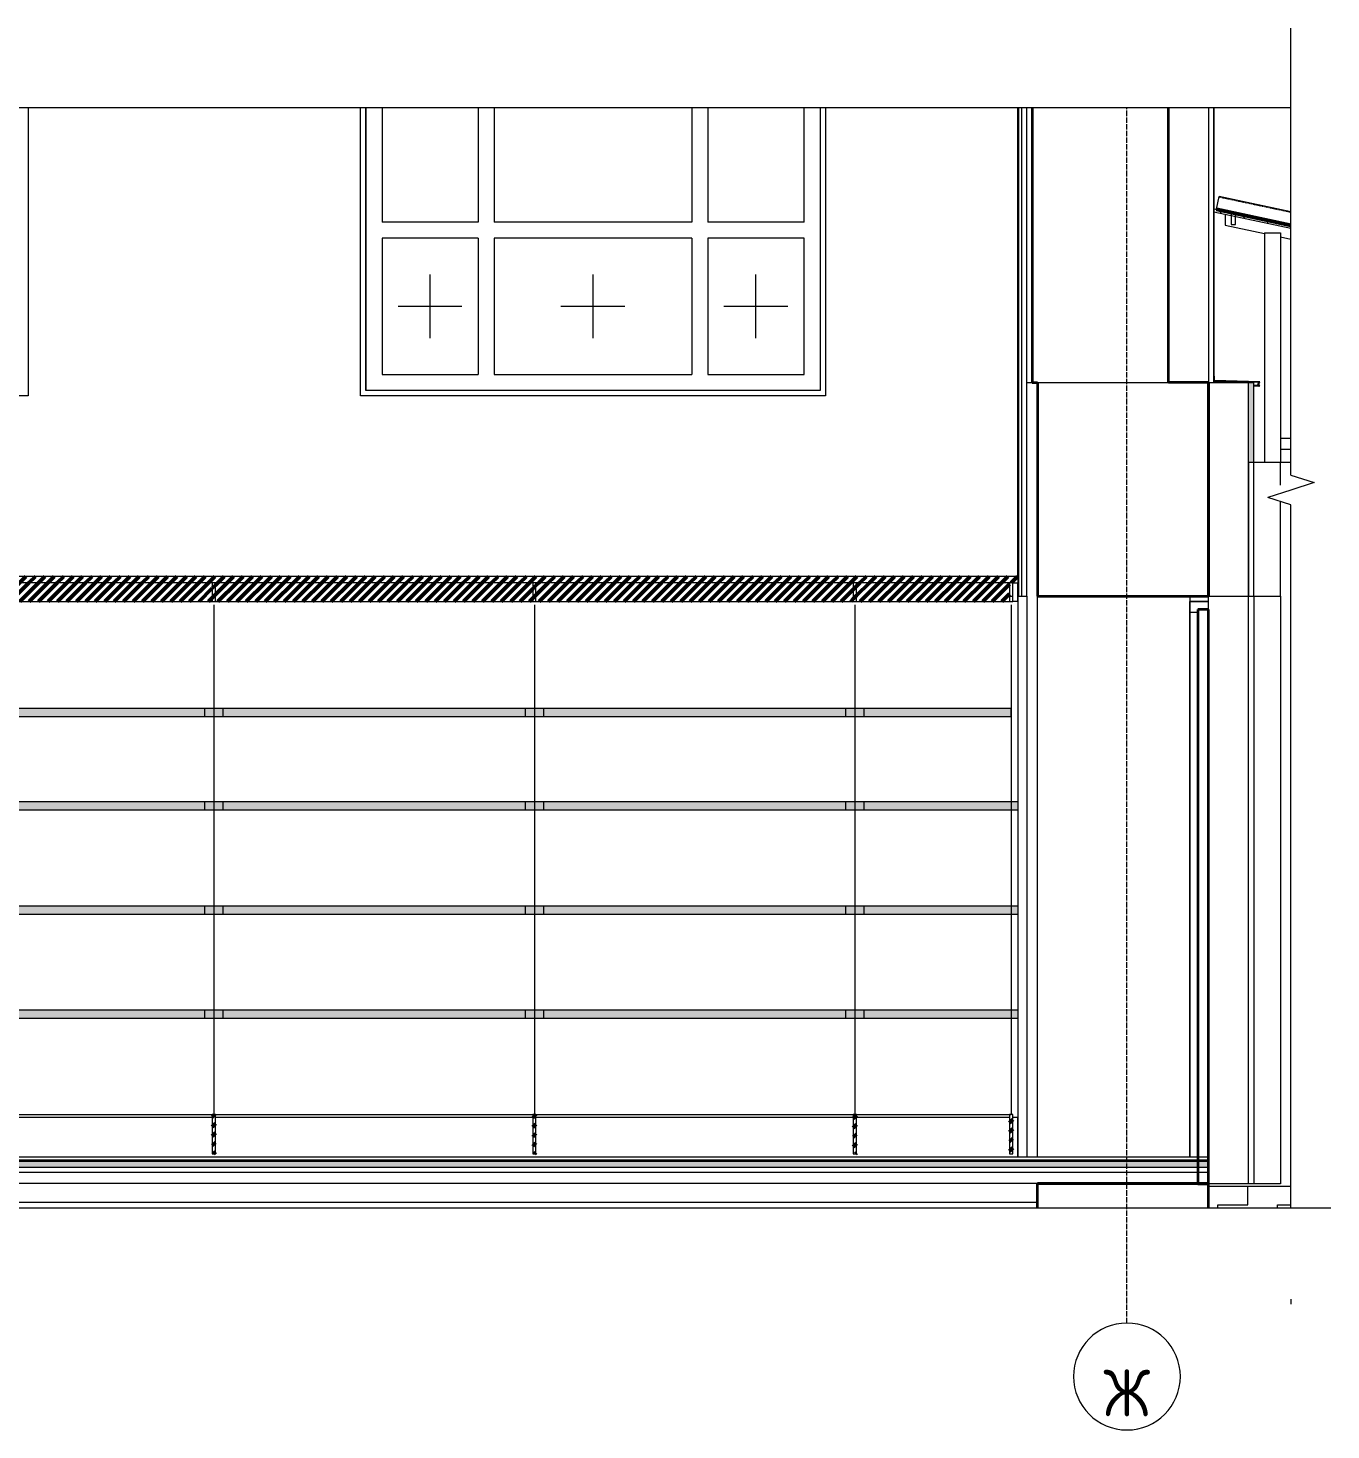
# Model space of a CAD drawing. Header units: millimetres. Extents: x 706 to 61221, y -16940 to 17865.
# Drawn here: x 56343 to 61221, y -3921 to 1326 of the extents above; entities that cross this region are included whole.
import ezdxf

# ---------------------------------------------------------------- set-up
doc = ezdxf.new("R2010")
doc.units = ezdxf.units.MM
for name, pattern in [('ADSK_Линия сетки', [25, 20, -2.5, 0, -2.5]), ('ADSK_Невидимые', [5, 3, -2]), ('ADSK_Штриховая_ш2 п1', [3, 2, -1])]:
    doc.linetypes.add(name, pattern=pattern)
for name, color, linetype, lineweight in [('Аннотация', 7, 'Continuous', 20), ('Двери', 7, 'Continuous', 9), ('Крыша', 7, 'Continuous', 9), ('Обобщенные модели', 7, 'Continuous', 20), ('Ограждение', 7, 'Continuous', 9), ('Окна', 7, 'Continuous', 9), ('Окна открывание', 7, 'ADSK_Штриховая_ш2 п1', 9), ('Оси', 7, 'Continuous', 9), ('Перекрытие', 7, 'Continuous', 20), ('Стены внутренние', 7, 'Continuous', 20), ('Стены наружные', 7, 'Continuous', 20), ('Стены несущие', 7, 'Continuous', 35), ('Стены отделка', 7, 'Continuous', 35), ('Стены перегородки', 7, 'Continuous', 35), ('Стены штриховка', 7, 'Continuous', 9), ('Узлы', 7, 'Continuous', 20)]:
    doc.layers.add(name, color=color, linetype=linetype, lineweight=lineweight)
doc.layers.add('Линии', color=7, linetype='Continuous', lineweight=9, true_color=0x00a600)
doc.styles.add('GOST Common_5', font='GOST_Common.ttf', dxfattribs={"width": 0.9, "height": 175})
pattern_1 = [(45, (48351.84, 7590), (-17.67767, 17.67767), [])]

# ---------------------------------------------------------------- blocks, each defined once
blk = doc.blocks.new('Roof Cladding - 833x50mm-3052800-П-6')
at = {"layer": 'Обобщенные модели', "lineweight": 9}
h = blk.add_hatch(dxfattribs=at)
h.set_pattern_fill('FP_19', color=256, style=0, pattern_type=2)
h.set_pattern_definition([(45, (30939.72, 7590), (-53.033, 53.033), [])])
h.paths.add_polyline_path([(43658.8, 587.6), (43658.8, 589.1), (43380, 648.4), (43380, 646.9), (43559.9, 608.6)])
at = {"layer": 'Обобщенные модели'}
for p in [(43380, 648.4), (43658.8, 638.7)]:
    blk.add_line(p, (43390.1, 695.8), dxfattribs=at)
at = {"layer": 'Обобщенные модели', "linetype": 'ADSK_Невидимые'}
for p, q in [((43389.8, 694.4), (43658.8, 637.2)), ((43380, 648.4), (43658.8, 589.1))]:
    blk.add_line(p, q, dxfattribs=at)
at = {"layer": 'Обобщенные модели', "lineweight": 50}
for p, q in [((43380, 648.4), (43379.7, 646.9)), ((43379.7, 646.9), (43658.8, 587.6)), ((43658.8, 589.1), (43380, 648.4))]:
    blk.add_line(p, q, dxfattribs=at)
blk = doc.blocks.new('Ограждение 3 - Ограждение 1-1794801-П-6')
at = {"layer": 'Ограждение'}
for p, q in [((43412.5, 629.7), (43412.5, 588.9)), ((43412.5, 588.9), (43559.6, 557.6)), ((43559.6, 560.3), (43619.6, 560.3)), ((43559.6, 560.3), (43559.6, -300)), ((43619.6, 560.3), (43619.6, -300)), ((43619.6, 544.8), (43658.8, 536.5)), ((43658.8, -210), (43619.6, -210)), ((43619.6, -250), (43658.8, -250))]:
    blk.add_line(p, q, dxfattribs=at)
at = {"layer": 'Ограждение', "lineweight": 20}
for p, q in [((43451.2, 631), (43435.2, 631)), ((43435.2, 631), (43435.2, 591)), ((43451.2, 591), (43451.2, 631)), ((43435.2, 591), (43451.2, 591))]:
    blk.add_line(p, q, dxfattribs=at)
blk = doc.blocks.new('окно трехпол с фрамугой - 1700-2240_h___нов_ ок-11-2348880-П-6')
at = {"layer": 'Окна'}
for p, q in [((40195.8, 1029.3), (40195.8, -30)), ((40195.8, -30), (40195.8, 1029.3)), ((40255.8, 1029.3), (40255.8, 600)), ((40615.8, 1029.3), (40615.8, 600)), ((40675.8, 1029.3), (40675.8, 600)), ((41415.8, 1029.3), (41415.8, 600)), ((41475.8, 1029.3), (41475.8, 600)), ((41835.8, 600), (41835.8, 1029.3)), ((41895.8, 1029.3), (41895.8, -30)), ((41895.8, 1029.3), (41895.8, -30)), ((40615.8, 600), (40255.8, 600)), ((41415.8, 600), (40675.8, 600)), ((41835.8, 600), (41475.8, 600)), ((40255.8, 540), (40255.8, 30)), ((40615.8, 540), (40255.8, 540)), ((40615.8, 540), (40615.8, 30)), ((40675.8, 540), (40675.8, 30)), ((41415.8, 540), (40675.8, 540)), ((41415.8, 540), (41415.8, 30)), ((41475.8, 540), (41475.8, 30)), ((41835.8, 540), (41475.8, 540)), ((41835.8, 30), (41835.8, 540)), ((40255.8, 30), (40615.8, 30)), ((40675.8, 30), (41415.8, 30)), ((41475.8, 30), (41835.8, 30)), ((41895.8, -30), (40195.8, -30)), ((41895.8, -30), (40195.8, -30))]:
    blk.add_line(p, q, dxfattribs=at)
at = {"layer": 'Окна открывание'}
for p, q in [((40435.8, 165), (40435.8, 405)), ((41045.8, 165), (41045.8, 405)), ((41655.8, 165), (41655.8, 405)), ((40315.8, 285), (40555.8, 285)), ((40925.8, 285), (41165.8, 285)), ((41535.8, 285), (41775.8, 285))]:
    blk.add_line(p, q, dxfattribs=at)
blk = doc.blocks.new('AC_Дверь_Однопольная_Стальная - 1340Х2200h ДН-8п-2674032-П-6')
at = {"layer": 'Двери'}
for p, q in [((43279.8, -800), (43279.8, -820)), ((43279.8, -2900), (43279.8, -820)), ((43279.8, -820), (43280.2, -820)), ((43279.8, -2900), (43279.8, -820)), ((43280.2, -820), (43279.8, -820)), ((43280.2, -800), (43280.2, -820)), ((43350.2, -800), (43280.2, -800)), ((43280.2, -820), (43350.2, -820)), ((43350.2, -820), (43280.2, -820)), ((43280.2, -820), (43280.2, -860)), ((43350.2, -820), (43350.2, -800)), ((43350.2, -850), (43350.2, -820)), ((43279.9, -860), (43279.9, -2900)), ((43279.9, -860), (43280.2, -860)), ((43280.2, -860), (43310.2, -860)), ((43309.9, -860), (43309.9, -2900)), ((43310.2, -860), (43310.2, -850)), ((43310.2, -850), (43350.2, -850)), ((43279.8, -3000), (43279.8, -2997)), ((43279.8, -3000), (43279.8, -2997)), ((43279.9, -2997), (43279.9, -3000)), ((43309.9, -2997), (43309.9, -3000))]:
    blk.add_line(p, q, dxfattribs=at)
at = {"layer": 'Двери', "lineweight": 35}
for p, q in [((43310.2, -850), (43310.2, -3000)), ((43350.2, -850), (43310.2, -850)), ((43350.2, -3000), (43350.2, -850)), ((43310.2, -3000), (43350.2, -3000))]:
    blk.add_line(p, q, dxfattribs=at)
blk = doc.blocks.new('Ограждение - Ограждение-4673591-П-6')
at = {"layer": 'Ограждение', "true_color": 0x373f43}
for points in [[(43520.2, -14.3), (43537.4, -14.2), (43534.9, -13.3), (43520.2, -13.3)], [(43537.8, -14.3), (43540.5, -14.2), (43537.4, -13.3), (43535.2, -13.4), (43537.5, -14.2)]]:
    blk.add_hatch(color=149, dxfattribs=at).paths.add_polyline_path(points)
at = {"layer": 'Ограждение', "lineweight": 20}
for p, q in [((43372.2, 23.1), (43371.2, 23.1)), ((43371.2, 23.1), (43371.2, 6)), ((43371.2, 6), (43540.5, 1.6)), ((43372.2, 6.9), (43372.2, 23.1)), ((43541.9, 2.5), (43372.2, 6.9)), ((43540.5, 1.6), (43536.3, -10.6)), ((43537.6, -9.9), (43541.9, 2.5)), ((43536.3, -10.6), (43540.6, -12)), ((43541.9, -11.4), (43537.6, -9.9)), ((43538.3, -12.4), (43538, -13.3)), ((43538, -13.3), (43540.9, -14.3)), ((43540.3, -13), (43538.3, -12.4)), ((43540.6, -12), (43540.3, -13)), ((43540.9, -14.3), (43541.9, -11.4))]:
    blk.add_line(p, q, dxfattribs=at)
at = {"layer": 'Ограждение'}
for p, q in [((43371.2, 5.9), (43537.4, 1.6)), ((43371.2, 1.6), (43537.4, 1.6)), ((43537.4, 1.6), (43533.2, -10.6)), ((43537.4, 1.6), (43540.5, 1.6)), ((43520.2, -10.6), (43533.2, -10.6)), ((43520.2, -12), (43537.5, -12)), ((43520.2, -12.4), (43535.2, -12.4)), ((43520.2, -13.3), (43534.9, -13.3)), ((43537.8, -14.3), (43520.2, -14.3)), ((43533.2, -10.6), (43536.3, -10.6)), ((43533.2, -10.6), (43537.5, -12)), ((43535.2, -12.4), (43534.9, -13.3)), ((43534.9, -13.3), (43538, -13.3)), ((43534.9, -13.3), (43537.8, -14.3)), ((43535.2, -12.4), (43538.3, -12.4)), ((43537.5, -12), (43540.6, -12)), ((43540.9, -14.3), (43537.8, -14.3))]:
    blk.add_line(p, q, dxfattribs=at)
blk = doc.blocks.new('ADSK_Обрыв_Линия - По умолчанию-5872681-П-6')
at = {"layer": 'Узлы'}
blk.add_line((32058.8, 1029.3), (43658.8, 1029.3), dxfattribs=at)
blk = doc.blocks.new('ADSK_Обрыв_Линия - По умолчанию-5872902-П-6')
at = {"layer": 'Узлы'}
for p, q in [((43658.8, -346.9), (43658.8, 1326.3)), ((43658.8, -3090), (43658.8, -458.2))]:
    blk.add_line(p, q, dxfattribs=at)
blk = doc.blocks.new('ADSK_Обрыв_Линия - По умолчанию-5872857-П-6')
at = {"layer": 'Узлы'}
blk.add_line((31927, -3090), (43658.8, -3090), dxfattribs=at)
blk = doc.blocks.new('Ось сетки - Круг_Ø8 мм-8258-П-6')
at = {"layer": 'Оси', "lineweight": 20}
for start, end in [(0, 180), (180, 360)]:
    blk.add_arc((20245, -3720.9), 200, start, end, dxfattribs=at)

msp = doc.modelspace()

# ---------------------------------------------------------------- hatches: boundary and pattern name
at = {"layer": 'Крыша'}
h = msp.add_hatch(dxfattribs=at)
h.set_pattern_fill('FP_19', color=256, style=0, pattern_type=2)
h.set_pattern_definition([(45, (48351.84, 7590), (-53.033, 53.033), [])])
h.paths.add_polyline_path([(61070.923, 577.384), (61070.923, 587.608), (60782.442, 648.406), (60782.442, 638.703), (60972.032, 598.404)])
at = {"layer": 'Перекрытие', "lineweight": 9}
h = msp.add_hatch(dxfattribs=at)
h.set_pattern_fill('FP_20', color=256, style=0, pattern_type=2)
h.set_pattern_definition([(0, (48351.84, 7590), (0, 62.475), []), (315, (48351.84, 7590), (62.475, 0.00071), [88.353, -88.353]), (45, (48351.84, 7590), (62.475, 0.00071), [88.353, -88.353])])
h.paths.add_polyline_path([(57122.978, -2938), (60762.294, -2938), (60761.925, -2914), (37475.569, -2914), (37475.569, -2938), (55583.357, -2938)])
h = msp.add_hatch(dxfattribs=at)
h.set_pattern_fill('FP_21', color=256, style=0, pattern_type=2)
h.set_pattern_definition([(0, (48351.84, 7590), (111.125, 111.125), [111.125, -111.125]), (90, (48462.96, 7590), (-111.125, 111.125), [111.125, -111.125])])
h.paths.add_polyline_path([(61070.923, -3090), (61070.923, -3010), (60762.294, -3010), (60762.294, -3090), (61031.925, -3090)])
at = {"layer": 'Стены наружные', "true_color": 0x6b6b6b}
msp.add_hatch(color=251, dxfattribs=at).paths.add_polyline_path([(60912.294, -300), (60932.294, -300), (60932.294, 0), (60912.294, 0), (60912.294, -287.753)])
at = {"layer": 'Узлы', "lineweight": 50, "true_color": 0xc29f78}
h = msp.add_hatch(dxfattribs=at)
h.set_pattern_fill('FP_23', color=33, style=0, pattern_type=2)
h.set_pattern_definition(pattern_1)
h.paths.add_polyline_path([(41430.569, -750), (60049.293, -750), (60049.064, -726), (41430.569, -726)])
h = msp.add_hatch(dxfattribs=at)
h.set_pattern_fill('FP_23', color=33, style=0, pattern_type=2)
h.set_pattern_definition(pattern_1)
h.paths.add_polyline_path([(50964.493, -820), (51032.436, -820), (51032.436, -750), (49844.436, -750), (49844.436, -820), (50194.682, -820)])
h.paths.add_polyline_path([(60017.436, -820), (60017.436, -750), (59444.436, -750), (59444.436, -820)])
h.paths.add_polyline_path([(41726.764, -820), (42632.436, -820), (42632.436, -750), (41444.436, -750), (41444.436, -820)])
h.paths.add_polyline_path([(59432.436, -820), (59432.411, -750), (58244.436, -750), (58244.436, -820), (59432.411, -820)])
h.paths.add_polyline_path([(42644.436, -820), (43832.436, -820), (43832.436, -750), (42644.436, -750)])
h.paths.add_polyline_path([(58232.436, -820), (58232.436, -750), (57044.436, -750), (57044.436, -820), (57892.789, -820)])
h.paths.add_polyline_path([(43844.436, -820), (45032.436, -820), (45032.436, -750), (43844.436, -750)])
h.paths.add_polyline_path([(57032.436, -820), (57032.436, -750), (55844.436, -750), (55844.436, -820), (56353.168, -820)])
h.paths.add_polyline_path([(45044.436, -820), (46232.436, -820), (46232.436, -750), (45044.436, -750)])
h.paths.add_polyline_path([(55832.436, -820), (55832.436, -750), (54644.436, -750), (54644.436, -820), (55583.357, -820)])
h.paths.add_polyline_path([(46244.436, -820), (47432.436, -820), (47432.436, -750), (46244.436, -750)])
h.paths.add_polyline_path([(54632.436, -820), (54632.436, -750), (53444.436, -750), (53444.436, -820), (54043.736, -820)])
h.paths.add_polyline_path([(47444.436, -820), (48632.436, -820), (48632.436, -750), (47444.436, -750)])
h.paths.add_polyline_path([(53432.436, -820), (53432.436, -750), (52244.436, -750), (52244.436, -820), (53273.925, -820)])
h.paths.add_polyline_path([(48644.436, -820), (49832.436, -820), (49832.436, -750), (48644.436, -750)])
h.paths.add_polyline_path([(52232.436, -820), (52232.436, -750), (51044.436, -750), (51044.436, -820), (51734.304, -820)])
h = msp.add_hatch(dxfattribs=at)
h.set_pattern_fill('FP_23', color=33, style=0, pattern_type=2)
h.set_pattern_definition(pattern_1)
h.paths.add_polyline_path([(57044.436, -820), (57044.436, -750), (57032.436, -750), (57032.436, -820)])
h = msp.add_hatch(dxfattribs=at)
h.set_pattern_fill('FP_23', color=33, style=0, pattern_type=2)
h.set_pattern_definition(pattern_1)
h.paths.add_polyline_path([(58244.436, -820), (58244.436, -750), (58232.436, -750), (58232.436, -820)])
h = msp.add_hatch(dxfattribs=at)
h.set_pattern_fill('FP_23', color=33, style=0, pattern_type=2)
h.set_pattern_definition(pattern_1)
h.paths.add_polyline_path([(59444.436, -820), (59444.436, -750), (59432.436, -750), (59432.436, -820)])
at = {"layer": 'Узлы', "lineweight": 9}
h = msp.add_hatch(dxfattribs=at)
h.set_pattern_fill('FP_24', color=256, style=0, pattern_type=2)
h.set_pattern_definition([(45, (48351.84, 7590), (0, 317.4994), [33.676, -190.83]), (0, (48375.65, 7613.81), (158.75, 158.75), [79.375, -238.125]), (315, (48455.03, 7613.81), (317.4994, 0), [33.676, -190.83]), (225, (48478.84, 7590), (0, -317.4994), [33.676, -190.83]), (0, (48375.65, 7566.19), (158.75, 158.75), [79.375, -238.125]), (315, (48351.84, 7590), (317.4994, 0), [33.676, -190.83]), (90, (48550.28, 7550.31), (-158.75, 158.75), [79.375, -238.125]), (45, (48550.28, 7629.69), (0, 317.4994), [33.676, -190.83]), (45, (48574.1, 7526.5), (0, 317.4994), [33.676, -190.83]), (90, (48597.9, 7550.31), (-158.75, 158.75), [79.375, -238.125]), (315, (48550.28, 7550.31), (317.4994, 0), [33.676, -190.83]), (315, (48574.1, 7653.5), (317.4994, 0), [33.676, -190.83])])
h.paths.add_polyline_path([(60017.436, -820), (60029.436, -820), (60029.436, -750), (60017.436, -750)])
at = {"layer": 'Узлы'}
h = msp.add_hatch(color=256, dxfattribs=at)
h.paths.add_polyline_path([(49873.436, -1250), (51003.436, -1250), (51003.436, -1220), (49873.436, -1220)])
h.paths.add_polyline_path([(41726.764, -1250), (42603.436, -1250), (42603.436, -1220), (41473.436, -1220), (41473.436, -1250)])
h.paths.add_polyline_path([(60023.436, -1250), (60023.436, -1220), (59473.436, -1220), (59473.436, -1250)])
h.paths.add_polyline_path([(59403.436, -1250), (59403.436, -1220), (58273.436, -1220), (58273.436, -1250), (58662.6, -1250)])
h.paths.add_polyline_path([(42673.436, -1250), (43803.436, -1250), (43803.436, -1220), (42673.436, -1220)])
h.paths.add_polyline_path([(58203.436, -1250), (58203.436, -1220), (57073.436, -1220), (57073.436, -1250), (57122.978, -1250)])
h.paths.add_polyline_path([(43873.436, -1250), (45003.436, -1250), (45003.436, -1220), (43873.436, -1220)])
h.paths.add_polyline_path([(57003.436, -1250), (57003.436, -1220), (55873.436, -1220), (55873.436, -1250)])
h.paths.add_polyline_path([(55803.436, -1250), (55803.436, -1220), (54673.436, -1220), (54673.436, -1250), (55583.357, -1250)])
h.paths.add_polyline_path([(45073.436, -1250), (46203.436, -1250), (46203.436, -1220), (45073.436, -1220)])
h.paths.add_polyline_path([(54288.924, -1250), (54603.436, -1250), (54603.436, -1220), (53473.436, -1220), (53473.436, -1250)])
h.paths.add_polyline_path([(46273.436, -1250), (47403.436, -1250), (47403.436, -1220), (46273.436, -1220), (46273.436, -1244.288)])
h.paths.add_polyline_path([(53403.436, -1250), (53403.436, -1220), (52273.436, -1220), (52273.436, -1250), (52504.114, -1250)])
h.paths.add_polyline_path([(47473.436, -1250), (48603.436, -1250), (48603.436, -1220), (47473.436, -1220)])
h.paths.add_polyline_path([(48673.436, -1250), (49803.436, -1250), (49803.436, -1220), (48673.436, -1220)])
h.paths.add_polyline_path([(52203.436, -1250), (52203.436, -1220), (51073.436, -1220), (51073.436, -1250)])
at = {"layer": 'Узлы', "true_color": 0xffffff}
for points in [[(57073.436, -1250), (57073.436, -1220), (57003.436, -1220), (57003.436, -1250)], [(58273.436, -1250), (58273.436, -1220), (58203.436, -1220), (58203.436, -1250)], [(59432.411, -1250), (59473.436, -1250), (59473.436, -1220), (59403.436, -1220), (59403.436, -1250)], [(57073.436, -1600), (57073.436, -1570), (57003.436, -1570), (57003.436, -1600)], [(58203.436, -1600), (58273.436, -1600), (58273.436, -1570), (58203.436, -1570)], [(59432.411, -1600), (59473.436, -1600), (59473.436, -1570), (59403.436, -1570), (59403.436, -1600)], [(57073.436, -1990), (57073.436, -1960), (57003.436, -1960), (57003.436, -1990)], [(58273.436, -1990), (58273.436, -1960), (58203.436, -1960), (58203.436, -1990)], [(59432.411, -1990), (59473.436, -1990), (59473.436, -1960), (59403.436, -1960), (59403.436, -1990)], [(57073.436, -2380), (57073.436, -2350), (57003.436, -2350), (57003.436, -2380)], [(58262.924, -2380), (58273.436, -2380), (58273.436, -2350), (58203.436, -2350), (58203.436, -2380)], [(59432.411, -2380), (59473.436, -2380), (59473.436, -2350), (59403.436, -2350), (59403.436, -2380)]]:
    msp.add_hatch(color=7, dxfattribs=at).paths.add_polyline_path(points)
at = {"layer": 'Узлы'}
h = msp.add_hatch(color=256, dxfattribs=at)
h.paths.add_polyline_path([(51003.436, -1600), (51003.436, -1570), (49873.436, -1570), (49873.436, -1600)])
h.paths.add_polyline_path([(41726.764, -1600), (42603.436, -1600), (42603.436, -1570), (41473.436, -1570), (41473.436, -1600)])
h.paths.add_polyline_path([(60023.436, -1600), (60049.293, -1600), (60049.293, -1570), (59473.436, -1570), (59473.436, -1600)])
h.paths.add_polyline_path([(42673.436, -1600), (43803.436, -1600), (43803.436, -1570), (42673.436, -1570)])
h.paths.add_polyline_path([(59403.436, -1600), (59403.436, -1570), (58273.436, -1570), (58273.436, -1600), (58662.6, -1600)])
h.paths.add_polyline_path([(58203.436, -1600), (58203.436, -1570), (57073.436, -1570), (57073.436, -1600), (57122.978, -1600)])
h.paths.add_polyline_path([(55583.357, -1600), (55803.436, -1600), (55803.436, -1570), (54673.436, -1570), (54673.436, -1600), (55464.131, -1600)])
h.paths.add_polyline_path([(43873.436, -1600), (45003.436, -1600), (45003.436, -1570), (43873.436, -1570)])
h.paths.add_polyline_path([(57003.436, -1600), (57003.436, -1570), (55873.436, -1570), (55873.436, -1600)])
h.paths.add_polyline_path([(45073.436, -1600), (46203.436, -1600), (46203.436, -1570), (45073.436, -1570)])
h.paths.add_polyline_path([(46273.436, -1600), (47403.436, -1600), (47403.436, -1570), (46273.436, -1570)])
h.paths.add_polyline_path([(54603.436, -1600), (54603.436, -1570), (53473.436, -1570), (53473.436, -1600)])
h.paths.add_polyline_path([(53403.436, -1600), (53403.436, -1570), (52273.436, -1570), (52273.436, -1600), (52504.114, -1600)])
h.paths.add_polyline_path([(47473.436, -1600), (48603.436, -1600), (48603.436, -1570), (47473.436, -1570)])
h.paths.add_polyline_path([(48673.436, -1600), (49803.436, -1600), (49803.436, -1570), (48673.436, -1570)])
h.paths.add_polyline_path([(52203.436, -1600), (52203.436, -1570), (51073.436, -1570), (51073.436, -1600)])
h = msp.add_hatch(color=256, dxfattribs=at)
h.paths.add_polyline_path([(41473.436, -1990), (42603.436, -1990), (42603.436, -1960), (41473.436, -1960)])
h.paths.add_polyline_path([(60023.436, -1990), (60049.293, -1990), (60049.293, -1960), (59473.436, -1960), (59473.436, -1990)])
h.paths.add_polyline_path([(42673.436, -1990), (43803.436, -1990), (43803.436, -1960), (42673.436, -1960)])
h.paths.add_polyline_path([(59403.436, -1990), (59403.436, -1960), (58273.436, -1960), (58273.436, -1990), (58662.6, -1990)])
h.paths.add_polyline_path([(58203.436, -1990), (58203.436, -1960), (57073.436, -1960), (57073.436, -1990), (57122.978, -1990)])
h.paths.add_polyline_path([(43873.436, -1990), (45003.436, -1990), (45003.436, -1960), (43873.436, -1960), (43873.436, -1963.34)])
h.paths.add_polyline_path([(56773.647, -1990), (57003.436, -1990), (57003.436, -1960), (55873.436, -1960), (55873.436, -1990)])
h.paths.add_polyline_path([(55803.436, -1990), (55803.436, -1960), (54673.436, -1960), (54673.436, -1990), (55583.357, -1990)])
h.paths.add_polyline_path([(45073.436, -1990), (46203.436, -1990), (46203.436, -1960), (45073.436, -1960)])
h.paths.add_polyline_path([(46273.436, -1990), (47403.436, -1990), (47403.436, -1960), (46273.436, -1960)])
h.paths.add_polyline_path([(54603.436, -1990), (54603.436, -1960), (53473.436, -1960), (53473.436, -1990)])
h.paths.add_polyline_path([(53403.436, -1990), (53403.436, -1960), (52273.436, -1960), (52273.436, -1990), (52504.114, -1990)])
h.paths.add_polyline_path([(47473.436, -1990), (48603.436, -1990), (48603.436, -1960), (47473.436, -1960)])
h.paths.add_polyline_path([(48673.436, -1990), (49803.436, -1990), (49803.436, -1960), (48673.436, -1960)])
h.paths.add_polyline_path([(52203.436, -1990), (52203.436, -1960), (51073.436, -1960), (51073.436, -1990)])
h.paths.add_polyline_path([(49873.436, -1990), (51003.436, -1990), (51003.436, -1960), (49873.436, -1960)])
h = msp.add_hatch(color=256, dxfattribs=at)
h.paths.add_polyline_path([(41473.436, -2380), (42603.436, -2380), (42603.436, -2350), (41473.436, -2350)])
h.paths.add_polyline_path([(60023.436, -2380), (60049.293, -2380), (60049.293, -2350), (59473.436, -2350), (59473.436, -2380)])
h.paths.add_polyline_path([(59403.436, -2380), (59403.436, -2350), (58273.436, -2350), (58273.436, -2380), (58662.6, -2380)])
h.paths.add_polyline_path([(57122.978, -2380), (58203.436, -2380), (58203.436, -2350), (57073.436, -2350), (57073.436, -2380)])
h.paths.add_polyline_path([(42673.436, -2380), (43803.436, -2380), (43803.436, -2350), (42673.436, -2350)])
h.paths.add_polyline_path([(43873.436, -2380), (45003.436, -2380), (45003.436, -2350), (43873.436, -2350)])
h.paths.add_polyline_path([(45073.436, -2380), (46203.436, -2380), (46203.436, -2350), (45073.436, -2350)])
h.paths.add_polyline_path([(57003.436, -2380), (57003.436, -2350), (55873.436, -2350), (55873.436, -2380)])
h.paths.add_polyline_path([(55803.436, -2380), (55803.436, -2350), (54673.436, -2350), (54673.436, -2380), (55583.357, -2380)])
h.paths.add_polyline_path([(46273.436, -2380), (47403.436, -2380), (47403.436, -2350), (46273.436, -2350)])
h.paths.add_polyline_path([(54603.436, -2380), (54603.436, -2350), (53473.436, -2350), (53473.436, -2380)])
h.paths.add_polyline_path([(47473.436, -2380), (48603.436, -2380), (48603.436, -2350), (47473.436, -2350)])
h.paths.add_polyline_path([(48673.436, -2380), (49803.436, -2380), (49803.436, -2350), (48673.436, -2350)])
h.paths.add_polyline_path([(53403.436, -2380), (53403.436, -2350), (52273.436, -2350), (52273.436, -2380), (52504.114, -2380)])
h.paths.add_polyline_path([(52203.436, -2380), (52203.436, -2350), (51073.436, -2350), (51073.436, -2380)])
h.paths.add_polyline_path([(49873.436, -2380), (51003.436, -2380), (51003.436, -2350), (49873.436, -2350)])
at = {"layer": 'Узлы', "lineweight": 50, "true_color": 0xc29f78}
h = msp.add_hatch(dxfattribs=at)
h.set_pattern_fill('FP_23', color=33, style=0, pattern_type=2)
h.set_pattern_definition(pattern_1)
h.paths.add_polyline_path([(57044.436, -2887.366), (57044.436, -2740), (57032.436, -2740), (57032.436, -2887.366)])
h = msp.add_hatch(dxfattribs=at)
h.set_pattern_fill('FP_23', color=33, style=0, pattern_type=2)
h.set_pattern_definition(pattern_1)
h.paths.add_polyline_path([(58232.436, -2887.366), (58244.436, -2887.366), (58244.436, -2740), (58232.436, -2740), (58232.436, -2750)])
h = msp.add_hatch(dxfattribs=at)
h.set_pattern_fill('FP_23', color=33, style=0, pattern_type=2)
h.set_pattern_definition(pattern_1)
h.paths.add_polyline_path([(59444.436, -2887.366), (59444.436, -2740), (59432.436, -2740), (59432.436, -2887.366)])
h = msp.add_hatch(dxfattribs=at)
h.set_pattern_fill('FP_23', color=33, style=0, pattern_type=2)
h.set_pattern_definition(pattern_1)
h.paths.add_polyline_path([(60019.1, -2887.366), (60029.436, -2887.366), (60029.436, -2740), (60017.436, -2740), (60017.436, -2887.366)])

# ---------------------------------------------------------------- linework, layer by layer
at = {"layer": 'Аннотация'}
for p, q in [((61070.923, -346.884), (61157.574, -375.039)), ((61070.923, -346.884), (61157.574, -375.039)), ((61070.923, -403.193), (60984.321, -430.693)), ((61157.574, -375.039), (61070.923, -403.193)), ((61157.574, -375.039), (61070.923, -403.193)), ((61070.923, -458.193), (60984.321, -430.693)), ((61070.923, -458.193), (60984.321, -430.693)), ((61070.923, -3090), (61220.923, -3090)), ((61070.923, -3431.863), (61070.923, -3450))]:
    msp.add_line(p, q, dxfattribs=at)
at = {"layer": 'Крыша'}
for p, q in [((60782.442, 648.926), (60782.442, 638.703)), ((61070.923, 587.608), (60782.442, 648.926)), ((60782.442, 638.703), (61070.923, 577.384))]:
    msp.add_line(p, q, dxfattribs=at)
at = {"layer": 'Линии', "color": 7}
for p, q in [((60049.293, -726), (41430.569, -726)), ((60049.293, -750), (60049.293, -726)), ((57032.436, -750), (55844.436, -750)), ((57044.436, -750), (57032.436, -750)), ((57032.436, -750), (57032.436, -820)), ((58232.436, -750), (57044.436, -750)), ((57044.436, -820), (57044.436, -750)), ((58244.436, -750), (58232.436, -750)), ((58232.436, -750), (58232.436, -820)), ((59432.411, -750), (58244.436, -750)), ((58244.436, -820), (58244.436, -750)), ((59444.436, -750), (59432.436, -750)), ((59432.436, -750), (59432.436, -820)), ((60017.436, -750), (59444.436, -750)), ((59444.436, -820), (59444.436, -750)), ((60029.436, -750), (60017.436, -750)), ((60017.436, -750), (60017.436, -820)), ((60029.436, -750), (60049.293, -750)), ((60029.436, -820), (60029.436, -750)), ((55844.436, -820), (57032.436, -820)), ((57032.436, -820), (57044.436, -820)), ((57038.436, -832), (57038.436, -2740)), ((57044.436, -820), (58232.436, -820)), ((58232.436, -820), (58244.436, -820)), ((58238.436, -832), (58238.436, -2740)), ((58244.436, -820), (59432.411, -820)), ((59432.436, -820), (59444.436, -820)), ((59438.436, -832), (59438.436, -2740)), ((59444.436, -820), (60017.436, -820)), ((60017.436, -820), (60029.436, -820)), ((60023.436, -832), (60023.436, -2740)), ((57003.436, -1220), (55873.436, -1220)), ((55873.436, -1250), (57003.436, -1250)), ((57073.436, -1220), (57003.436, -1220)), ((57003.436, -1220), (57003.436, -1250)), ((57003.436, -1250), (57073.436, -1250)), ((58203.436, -1220), (57073.436, -1220)), ((57073.436, -1250), (57073.436, -1220)), ((57073.436, -1250), (58203.436, -1250)), ((58273.436, -1220), (58203.436, -1220)), ((58203.436, -1220), (58203.436, -1250)), ((58203.436, -1250), (58273.436, -1250)), ((59403.436, -1220), (58273.436, -1220)), ((58273.436, -1250), (58273.436, -1220)), ((58273.436, -1250), (59403.436, -1250)), ((59473.436, -1220), (59403.436, -1220)), ((59403.436, -1220), (59403.436, -1250)), ((59403.436, -1250), (59473.436, -1250)), ((60023.436, -1220), (59473.436, -1220)), ((59473.436, -1250), (59473.436, -1220)), ((59473.436, -1250), (60023.436, -1250)), ((60023.436, -1250), (60023.436, -1220)), ((57003.436, -1570), (55873.436, -1570)), ((57073.436, -1570), (57003.436, -1570)), ((57003.436, -1570), (57003.436, -1600)), ((58203.436, -1570), (57073.436, -1570)), ((57073.436, -1600), (57073.436, -1570)), ((58273.436, -1570), (58203.436, -1570)), ((58203.436, -1570), (58203.436, -1600)), ((59403.436, -1570), (58273.436, -1570)), ((58273.436, -1600), (58273.436, -1570)), ((59473.436, -1570), (59403.436, -1570)), ((59403.436, -1570), (59403.436, -1600)), ((60049.293, -1570), (59473.436, -1570)), ((59473.436, -1600), (59473.436, -1570)), ((60049.293, -1600), (60049.293, -1570)), ((55873.436, -1600), (57003.436, -1600)), ((57003.436, -1600), (57073.436, -1600)), ((57073.436, -1600), (58203.436, -1600)), ((58203.436, -1600), (58273.436, -1600)), ((58273.436, -1600), (59403.436, -1600)), ((59403.436, -1600), (59473.436, -1600)), ((59473.436, -1600), (60049.293, -1600)), ((57003.436, -1960), (55873.436, -1960)), ((55873.436, -1990), (57003.436, -1990)), ((57073.436, -1960), (57003.436, -1960)), ((57003.436, -1960), (57003.436, -1990)), ((57003.436, -1990), (57073.436, -1990)), ((58203.436, -1960), (57073.436, -1960)), ((57073.436, -1990), (57073.436, -1960)), ((57073.436, -1990), (58203.436, -1990)), ((58273.436, -1960), (58203.436, -1960)), ((58203.436, -1960), (58203.436, -1990)), ((58203.436, -1990), (58273.436, -1990)), ((59403.436, -1960), (58273.436, -1960)), ((58273.436, -1990), (58273.436, -1960)), ((58273.436, -1990), (59403.436, -1990)), ((59473.436, -1960), (59403.436, -1960)), ((59403.436, -1960), (59403.436, -1990)), ((59403.436, -1990), (59473.436, -1990)), ((60049.293, -1960), (59473.436, -1960)), ((59473.436, -1990), (59473.436, -1960)), ((59473.436, -1990), (60049.293, -1990)), ((60049.293, -1990), (60049.293, -1960)), ((57003.436, -2350), (55873.436, -2350)), ((57073.436, -2350), (57003.436, -2350)), ((57003.436, -2350), (57003.436, -2380)), ((58203.436, -2350), (57073.436, -2350)), ((57073.436, -2380), (57073.436, -2350)), ((58273.436, -2350), (58203.436, -2350)), ((58203.436, -2350), (58203.436, -2380)), ((59403.436, -2350), (58273.436, -2350)), ((58273.436, -2380), (58273.436, -2350)), ((59473.436, -2350), (59403.436, -2350)), ((59403.436, -2350), (59403.436, -2380)), ((60049.293, -2350), (59473.436, -2350)), ((59473.436, -2380), (59473.436, -2350)), ((60049.293, -2380), (60049.293, -2350)), ((55873.436, -2380), (57003.436, -2380)), ((57003.436, -2380), (57073.436, -2380)), ((57073.436, -2380), (58203.436, -2380)), ((58203.436, -2380), (58273.436, -2380)), ((58273.436, -2380), (59403.436, -2380)), ((59403.436, -2380), (59473.436, -2380)), ((59473.436, -2380), (60049.293, -2380)), ((41423.436, -2740), (60023.436, -2740)), ((57044.436, -2740), (57032.436, -2740)), ((57032.436, -2740), (57032.436, -2887.366)), ((57044.436, -2887.366), (57044.436, -2740)), ((58244.436, -2740), (58232.436, -2740)), ((58232.436, -2740), (58232.436, -2887.366)), ((58244.436, -2887.366), (58244.436, -2740)), ((59444.436, -2740), (59432.436, -2740)), ((59432.436, -2740), (59432.436, -2887.366)), ((59444.436, -2887.366), (59444.436, -2740)), ((60029.436, -2740), (60017.436, -2740)), ((60017.436, -2740), (60017.436, -2887.366)), ((60029.436, -2887.366), (60029.436, -2740)), ((57032.436, -2887.366), (57044.436, -2887.366)), ((58232.436, -2887.366), (58244.436, -2887.366)), ((59432.436, -2887.366), (59444.436, -2887.366)), ((60017.436, -2887.366), (60029.436, -2887.366))]:
    msp.add_line(p, q, dxfattribs=at)
at = {"layer": 'Оси', "linetype": 'ADSK_Линия сетки'}
msp.add_line((60457.118, -3520.913), (60457.118, 1029.325), dxfattribs=at)
at = {"layer": 'Перекрытие', "lineweight": 35}
for p, q in [((60762.294, -2914), (37475.569, -2914)), ((60762.294, -2997), (60762.294, -2914)), ((60122.292, -3090), (60122.292, -2997)), ((60122.292, -2997), (60762.294, -2997))]:
    msp.add_line(p, q, dxfattribs=at)
at = {"layer": 'Перекрытие'}
for p, q in [((60762.294, -2938), (37475.569, -2938)), ((60762.294, -2957), (37475.569, -2957)), ((37475.569, -2997), (60122.292, -2997)), ((60122.292, -3070), (49319.737, -3070))]:
    msp.add_line(p, q, dxfattribs=at)
at = {"layer": 'Перекрытие', "lineweight": 9}
for p, q in [((60762.294, -2900), (37765.569, -2900)), ((60762.294, -2914), (60762.294, -2900)), ((61070.923, -3010), (60762.294, -3010)), ((60762.294, -3010), (60762.294, -3090))]:
    msp.add_line(p, q, dxfattribs=at)
at = {"layer": 'Стены внутренние'}
for p, q in [((60100.996, 1029.325), (60100.996, 0)), ((60082.292, 0), (60102.292, 0)), ((60120.954, 0), (60120.954, -2900)), ((61070.923, -300), (61032.294, -300)), ((60049.293, -820), (60029.436, -820)), ((60049.293, -1570), (60049.293, -820)), ((60081.926, -800), (60081.926, -2900)), ((60121.927, -2900), (60121.927, -800)), ((60121.927, -800), (60122.292, -800)), ((60911.925, -3000), (60911.925, -800)), ((61031.925, -800), (61031.925, -3000)), ((60049.293, -1960), (60049.293, -1600)), ((60049.293, -2350), (60049.293, -1990)), ((60049.293, -2750), (60049.293, -2380)), ((55844.436, -2750), (57032.436, -2750)), ((57044.436, -2750), (58232.436, -2750)), ((58244.436, -2750), (59432.411, -2750)), ((59444.436, -2750), (60017.436, -2750)), ((60029.436, -2750), (60049.293, -2750)), ((61031.925, -3000), (60931.925, -3000))]:
    msp.add_line(p, q, dxfattribs=at)
at = {"layer": 'Стены наружные'}
for p, q in [((56342.583, 1029.325), (56342.583, -50)), ((57587.933, -50), (57587.933, 1029.325)), ((59327.933, 1029.325), (59327.933, -50)), ((60049.064, -726), (60049.064, 1029.325)), ((56342.583, -50), (54602.583, -50)), ((59327.933, -50), (57587.933, -50)), ((60049.064, -820), (60049.064, -750)), ((60049.927, -2900), (60049.927, -800)), ((60049.927, -800), (60050.292, -800)), ((60931.925, -800), (60931.925, -3000)), ((60049.064, -2900), (60049.064, -2750)), ((60931.925, -3000), (60762.294, -3000))]:
    msp.add_line(p, q, dxfattribs=at)
at = {"layer": 'Стены несущие'}
for p, q in [((60102.292, 1029.325), (60102.292, 0)), ((60612.293, 0), (60612.293, 1029.325)), ((60102.292, 0), (60122.292, 0)), ((60122.292, 0), (60122.292, -800)), ((60762.294, 0), (60612.293, 0)), ((60762.294, -800), (60762.294, 0)), ((60762.294, 0), (60762.294, -800)), ((60122.292, -800), (60762.294, -800)), ((60762.294, -3000), (60122.292, -3000)), ((60762.294, -3090), (60762.294, -3000))]:
    msp.add_line(p, q, dxfattribs=at)
at = {"layer": 'Стены отделка', "lineweight": 9}
for p, q in [((60050.292, 1029.325), (60050.292, -800)), ((60082.292, -800), (60082.292, 1029.325)), ((60782.294, 0), (60782.294, 1029.325)), ((60782.294, 1029.325), (60782.294, 0)), ((60783.294, 0), (60783.294, 1029.325)), ((60762.294, 0), (60932.294, 0)), ((60932.294, -800), (60932.294, 0)), ((60050.292, -800), (60082.292, -800)), ((60762.294, -800), (60912.294, -800))]:
    msp.add_line(p, q, dxfattribs=at)
at = {"layer": 'Стены перегородки', "lineweight": 20}
for p, q in [((61032.294, -300), (60912.294, -300)), ((60912.294, -300), (60912.294, -800)), ((61032.294, -384.267), (61032.294, -300)), ((61032.294, -800), (61032.294, -445.927)), ((60912.294, -800), (61032.294, -800))]:
    msp.add_line(p, q, dxfattribs=at)
at = {"layer": 'Стены штриховка'}
for p, q in [((60052.292, -800), (60052.292, 1029.325)), ((60062.292, 1029.325), (60062.292, -800)), ((60762.294, 1029.325), (60762.294, 0)), ((60122.292, 0), (60612.293, 0)), ((60912.294, -800), (60912.294, 0))]:
    msp.add_line(p, q, dxfattribs=at)

# ---------------------------------------------------------------- block references
at = {"layer": 'Двери'}
msp.add_blockref('AC_Дверь_Однопольная_Стальная - 1340Х2200h ДН-8п-2674032-П-6', (17412.118, 0), dxfattribs=at)
at = {"layer": 'Обобщенные модели'}
msp.add_blockref('Roof Cladding - 833x50mm-3052800-П-6', (17412.118, 0), dxfattribs=at)
at = {"layer": 'Ограждение'}
for name in ['Ограждение 3 - Ограждение 1-1794801-П-6', 'Ограждение - Ограждение-4673591-П-6']:
    msp.add_blockref(name, (17412.118, 0), dxfattribs=at)
at = {"layer": 'Окна'}
msp.add_blockref('окно трехпол с фрамугой - 1700-2240_h___нов_ ок-11-2348880-П-6', (17412.118, 0), dxfattribs=at)
at = {"layer": 'Оси', "lineweight": 20}
msp.add_blockref('Ось сетки - Круг_Ø8 мм-8258-П-6', (40212.118, 0), dxfattribs=at)
at = {"layer": 'Узлы'}
for name in ['ADSK_Обрыв_Линия - По умолчанию-5872902-П-6', 'ADSK_Обрыв_Линия - По умолчанию-5872681-П-6', 'ADSK_Обрыв_Линия - По умолчанию-5872857-П-6']:
    msp.add_blockref(name, (17412.118, 0), dxfattribs=at)

# ---------------------------------------------------------------- texts
at = {"layer": 'Оси', "insert": (60456.703, -3782.365), "char_height": 175, "width": 163.8, "attachment_point": 5, "line_spacing_factor": 1.022766, "style": 'GOST Common_5'}
msp.add_mtext('\\pxqc,t0.25714,0.51429,0.77143,1.02857,1.28571,1.54286,1.8,2.05714,2.31429,2.57143,2.82857,3.08571,3.34286,3.6,3.85714,4.11429,4.37143,4.62857,4.88571,5.14286,5.4,5.65714,5.91429,6.17143,6.42857,6.68571,6.94286,7.2,7.45714,7.71429,7.97143,8.22857;{Ж}', dxfattribs=at)

doc.saveas('drawing.dxf')
